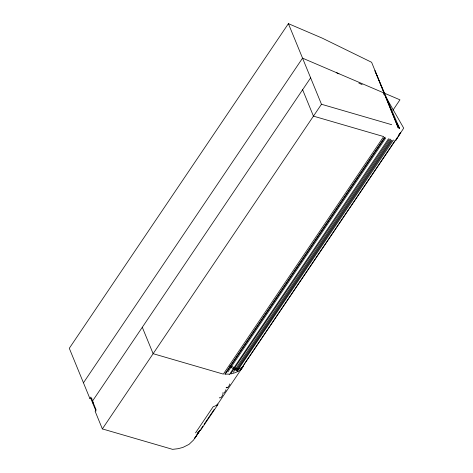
<?xml version="1.0" encoding="UTF-8"?>
<svg xmlns="http://www.w3.org/2000/svg" width="473" height="473" viewBox="0 0 473 473"><rect width="100%" height="100%" fill="white"/><g stroke="black" fill="none" stroke-linecap="round" stroke-linejoin="round"><path stroke-width="0.71" d="M199.216 431.074A51.681 18.471 34 0 0 200.097 430.194L193.522 440.061L188.999 444.384L182.856 447.44L177.984 448.711L172.58 449.35L102.357 428.91L95.138 411.297L96.108 409.855L90.869 397.089L89.9 398.526L91.933 399.401M200.097 430.194L194.639 438.37L200.008 430.406M378.566 79.6L398.349 128.13L371.618 62.288L322.137 38.088L288.4 23.65L69.3 348.305L89.9 398.526M83.449 382.805L302.549 58.149L399.945 99.827L392.933 110.221M91.981 398.78L91.33 399.738L95.978 411.061M92.501 401.063L310.631 77.85M92.667 402.99L93.317 402.032M102.357 428.91L321.463 104.255L288.4 23.65M383.455 94.304L384.259 93.116M384.691 137.223L224.787 374.167L228.299 374.066L229.245 374.439M225.254 374.072L385.14 137.158M227.868 371.932L385.684 138.075M229.44 374.45L388.516 138.731M389.48 139.038L230.635 373.983C235.383 372.901 240.509 371.063 243.051 366.587L238.611 369.401L230.032 365.73M233.301 372.304L390.651 139.151M235.915 370.158L391.195 140.067M236.719 370.489L392.082 140.28M195.503 432.901L213.193 406.685A51.681 18.471 34 0 0 217.787 403.977M393.453 139.973L237.085 371.246M243.962 364.476L395.186 140.386M398.905 134.876L400.146 133.043M241.159 368.91L240.331 370.134L243.051 366.587L216.794 405.521M241.981 367.687L395.67 140.032M396.102 139.316L397.344 137.477M398.993 135.03L400.649 132.582L395.753 140.386L403.7 128.136L385.217 95.836M200.794 429.242L202.899 426.126M204.076 424.376L206.677 420.444M206.949 420.119L209.557 416.175M209.823 415.862L214.334 409.169M200.292 430.678L217.988 404.462M241.827 367.769L243.784 365.097M199.411 431.553L197.111 432.913M227.064 387.216L226.118 387.529L226.52 387.86L227.933 387.387L229.996 384.324L229.6 383.999M321.463 104.255L391.685 124.695M336.285 72.588L338.94 73.818M358.847 83.077L362.17 84.62M229.813 366.776L238.209 371.299M225.692 389.787L226.088 390.113L224.273 392.803L222.86 393.276L222.464 392.945M222.511 394.5L222.907 394.831L221.104 397.503L219.691 397.97L219.295 397.645M397.089 123.382L399.632 128.638L374.941 70.713L378.004 78.228M302.614 89.722L313.445 116.133L383.668 136.573L223.351 374.125L153.128 353.686L142.296 327.281"/></g></svg>
